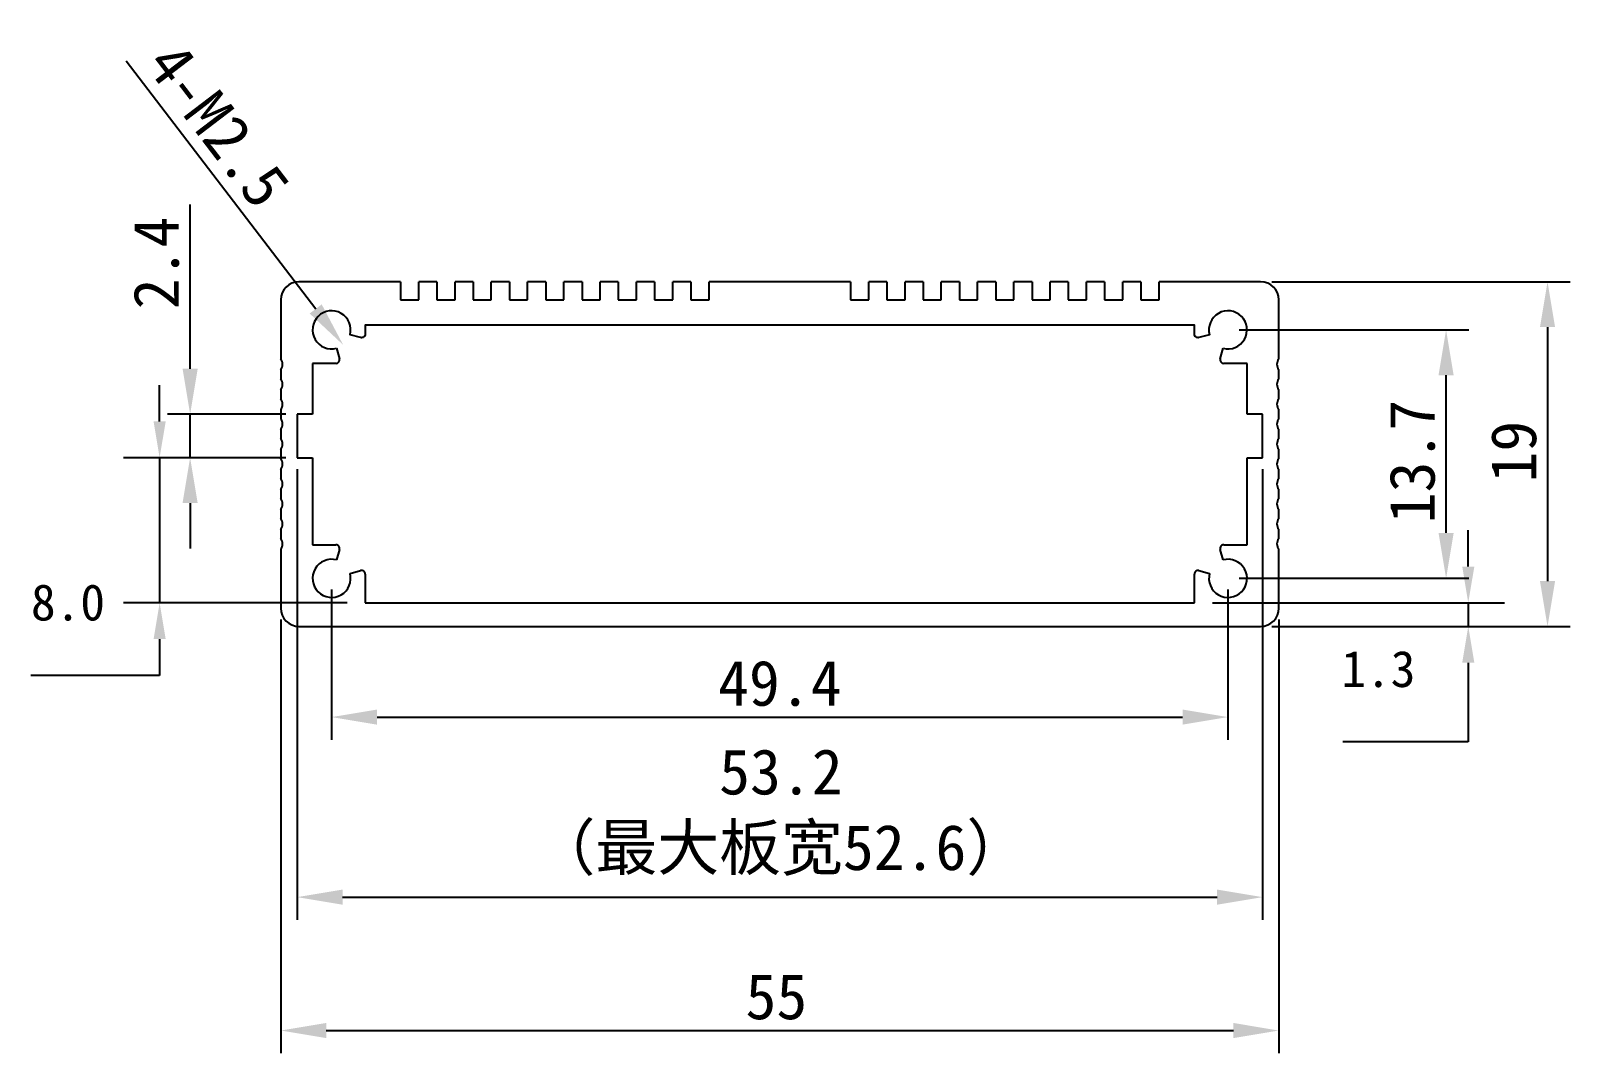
# Model space of a CAD drawing. Header units: millimetres. Extents: x 88 to 172.8, y 92.3 to 148.7.
import ezdxf

# ---------------------------------------------------------------- set-up
doc = ezdxf.new("R2010")
doc.units = ezdxf.units.MM
doc.header["$PDSIZE"] = -1
doc.layers.add('文字层', color=30, linetype='Continuous', lineweight=15)
doc.layers.add('细实线层', color=7, linetype='Continuous')
doc.styles.get("Standard").update_dxf_attribs({"font": 'simhei.ttf'})
doc.dimstyles.new('ISO-25', dxfattribs={"dimtxt": 2.5, "dimasz": 2.5, "dimexe": 1.25, "dimexo": 0.625, "dimtad": 1, "dimdec": 1, "dimdsep": 46, "dimtxsty": 'Standard', "dimcen": 2.5, "dimadec": 0, "dimazin": 0, "dimtfac": 1, "dimtdec": 1, "dimtmove": 0, "dimatfit": 3, "dimfxl": 1, "dimarcsym": 0})

# ---------------------------------------------------------------- blocks, each defined once
blk = doc.blocks.new('_D')
at = {"layer": 'Defpoints', "color": 0}
for p in [(104.587, 118.468), (153.987, 118.468), (153.987, 110.818)]:
    blk.add_point(p, dxfattribs=at)
at = {"layer": '细实线层', "color": 0, "lineweight": -2}
for p, q in [((104.587, 117.843), (104.587, 109.568)), ((153.987, 117.843), (153.987, 109.568)), ((107.087, 110.818), (151.487, 110.818))]:
    blk.add_line(p, q, dxfattribs=at)
at = {"layer": '细实线层', "color": 0}
for points in [[(107.087, 111.234), (107.087, 110.401), (104.587, 110.818)], [(151.487, 111.234), (151.487, 110.401), (153.987, 110.818)]]:
    blk.add_solid(points, dxfattribs=at)
at = {"layer": '细实线层', "color": 0, "lineweight": -3, "insert": (129.287, 113.943), "char_height": 2.5, "attachment_point": 2}
blk.add_mtext('49.4', dxfattribs=at)
blk = doc.blocks.new('_D_1')
at = {"layer": 'Defpoints', "color": 0}
for p in [(153.987, 132.168), (166.009, 132.168), (153.987, 118.468)]:
    blk.add_point(p, dxfattribs=at)
at = {"layer": '细实线层', "color": 0, "lineweight": -2}
for p, q in [((154.612, 132.168), (167.259, 132.168)), ((166.009, 120.968), (166.009, 129.668)), ((154.612, 118.468), (167.259, 118.468))]:
    blk.add_line(p, q, dxfattribs=at)
at = {"layer": '细实线层', "color": 0}
for points in [[(165.592, 129.668), (166.426, 129.668), (166.009, 132.168)], [(165.592, 120.968), (166.426, 120.968), (166.009, 118.468)]]:
    blk.add_solid(points, dxfattribs=at)
at = {"layer": '细实线层', "color": 0, "lineweight": -3, "insert": (162.884, 124.905), "char_height": 2.5, "attachment_point": 2, "rotation": 90}
blk.add_mtext('13.7', dxfattribs=at)
blk = doc.blocks.new('_D_2')
at = {"layer": 'Defpoints', "color": 0}
for p in [(103.95, 133.002), (105.224, 131.333)]:
    blk.add_point(p, dxfattribs=at)
at = {"layer": '细实线层', "color": 0, "lineweight": -2}
blk.add_line((93.262, 147.007), (103.707, 133.32), dxfattribs=at)
at = {"layer": '细实线层', "color": 0}
blk.add_solid([(104.038, 133.573), (103.376, 133.068), (105.224, 131.333)], dxfattribs=at)
at = {"layer": '细实线层', "color": 0, "lineweight": -3, "insert": (98.332, 143.455), "char_height": 2.5, "attachment_point": 5, "rotation": 307.34788}
blk.add_mtext('4-M2.5', dxfattribs=at)
blk = doc.blocks.new('_D_3')
at = {"layer": 'Defpoints', "color": 0}
for p in [(102.687, 125.118), (155.887, 125.118), (155.887, 100.891)]:
    blk.add_point(p, dxfattribs=at)
at = {"layer": '文字层', "color": 0, "lineweight": -2}
for p, q in [((102.687, 124.493), (102.687, 99.641)), ((155.887, 124.493), (155.887, 99.641)), ((105.187, 100.891), (153.387, 100.891))]:
    blk.add_line(p, q, dxfattribs=at)
at = {"layer": '文字层', "color": 0}
for points in [[(105.187, 101.307), (105.187, 100.474), (102.687, 100.891)], [(153.387, 101.307), (153.387, 100.474), (155.887, 100.891)]]:
    blk.add_solid(points, dxfattribs=at)
at = {"layer": '文字层', "color": 0, "lineweight": -3, "insert": (129.346, 109.053), "char_height": 2.5, "attachment_point": 2}
blk.add_mtext('53.2\\P（最大板宽52.6）', dxfattribs=at)
blk = doc.blocks.new('_D_4')
at = {"layer": 'Defpoints', "color": 0}
for p in [(101.787, 116.818), (156.787, 116.818), (156.787, 93.536)]:
    blk.add_point(p, dxfattribs=at)
at = {"layer": '细实线层', "color": 0, "lineweight": -2}
for p, q in [((101.787, 116.193), (101.787, 92.286)), ((156.787, 116.193), (156.787, 92.286)), ((104.287, 93.536), (154.287, 93.536))]:
    blk.add_line(p, q, dxfattribs=at)
at = {"layer": '细实线层', "color": 0}
for points in [[(104.287, 93.953), (104.287, 93.119), (101.787, 93.536)], [(154.287, 93.953), (154.287, 93.119), (156.787, 93.536)]]:
    blk.add_solid(points, dxfattribs=at)
at = {"layer": '细实线层', "color": 0, "lineweight": -3, "insert": (129.099, 96.661), "char_height": 2.5, "attachment_point": 2}
blk.add_mtext('55', dxfattribs=at)
blk = doc.blocks.new('_D_5')
at = {"layer": 'Defpoints', "color": 0}
for p in [(155.787, 134.818), (155.787, 115.818), (171.599, 115.818)]:
    blk.add_point(p, dxfattribs=at)
at = {"layer": '细实线层', "color": 0, "lineweight": -2}
for p, q in [((156.412, 134.818), (172.849, 134.818)), ((171.599, 132.318), (171.599, 118.318)), ((156.412, 115.818), (172.849, 115.818))]:
    blk.add_line(p, q, dxfattribs=at)
at = {"layer": '细实线层', "color": 0}
for points in [[(171.183, 132.318), (172.016, 132.318), (171.599, 134.818)], [(171.183, 118.318), (172.016, 118.318), (171.599, 115.818)]]:
    blk.add_solid(points, dxfattribs=at)
at = {"layer": '细实线层', "color": 0, "lineweight": -3, "insert": (168.474, 125.452), "char_height": 2.5, "attachment_point": 2, "rotation": 90}
blk.add_mtext('19', dxfattribs=at)
blk = doc.blocks.new('_D_8')
at = {"layer": 'Defpoints', "color": 0}
for p in [(96.787, 127.518), (102.687, 127.518), (102.687, 125.118)]:
    blk.add_point(p, dxfattribs=at)
at = {"layer": '细实线层', "color": 0, "lineweight": -2}
for p, q in [((96.787, 130.018), (96.787, 139.081)), ((102.062, 127.518), (95.537, 127.518)), ((96.787, 125.118), (96.787, 127.518)), ((102.062, 125.118), (95.537, 125.118)), ((96.787, 122.618), (96.787, 120.118))]:
    blk.add_line(p, q, dxfattribs=at)
at = {"layer": '细实线层', "color": 0}
for points in [[(96.37, 130.018), (97.203, 130.018), (96.787, 127.518)], [(96.37, 122.618), (97.203, 122.618), (96.787, 125.118)]]:
    blk.add_solid(points, dxfattribs=at)
at = {"layer": '细实线层', "color": 0, "lineweight": -3, "insert": (93.662, 135.851), "char_height": 2.5, "attachment_point": 2, "rotation": 90}
blk.add_mtext('2.4', dxfattribs=at)
blk = doc.blocks.new('*D11')
at = {"color": 0, "lineweight": -2}
for p, q in [((167.231, 119.118), (167.231, 121.118)), ((153.137, 117.118), (169.231, 117.118)), ((167.231, 117.118), (167.231, 115.818)), ((156.787, 115.818), (169.231, 115.818)), ((167.231, 113.818), (167.231, 109.459)), ((167.231, 109.459), (160.321, 109.459))]:
    blk.add_line(p, q, dxfattribs=at)
at = {"color": 0}
for points in [[(166.898, 119.118), (167.565, 119.118), (167.231, 117.118)], [(166.898, 113.818), (167.565, 113.818), (167.231, 115.818)]]:
    blk.add_solid(points, dxfattribs=at)
at = {"layer": 'Defpoints', "color": 0}
for p in [(152.137, 117.118), (155.787, 115.818), (167.231, 115.818)]:
    blk.add_point(p, dxfattribs=at)
at = {"color": 0, "insert": (162.276, 113.459), "char_height": 2, "attachment_point": 5}
blk.add_mtext('1.3', dxfattribs=at)
blk = doc.blocks.new('*D12')
at = {"color": 0, "lineweight": -2}
for p, q in [((95.106, 127.118), (95.106, 129.118)), ((101.687, 125.118), (93.106, 125.118)), ((95.106, 125.118), (95.106, 117.118)), ((105.437, 117.118), (93.106, 117.118)), ((95.106, 115.118), (95.106, 113.118)), ((95.106, 113.118), (88.005, 113.118))]:
    blk.add_line(p, q, dxfattribs=at)
at = {"color": 0}
for points in [[(94.773, 127.118), (95.44, 127.118), (95.106, 125.118)], [(94.773, 115.118), (95.44, 115.118), (95.106, 117.118)]]:
    blk.add_solid(points, dxfattribs=at)
at = {"layer": 'Defpoints', "color": 0}
for p in [(102.687, 125.118), (95.106, 117.118), (106.437, 117.118)]:
    blk.add_point(p, dxfattribs=at)
at = {"color": 0, "insert": (90.056, 117.129), "char_height": 2, "attachment_point": 5}
blk.add_mtext('8.0', dxfattribs=at)

msp = doc.modelspace()

# ---------------------------------------------------------------- linework, layer by layer
at = {"color": 7, "linetype": 'Continuous', "lineweight": -3}
for p, q in [((108.387, 134.818), (102.787, 134.818)), ((108.387, 134.818), (108.387, 133.818)), ((109.387, 133.818), (109.387, 134.818)), ((110.387, 134.818), (109.387, 134.818)), ((110.387, 134.818), (110.387, 133.818)), ((111.387, 133.818), (111.387, 134.818)), ((112.387, 134.818), (111.387, 134.818)), ((112.387, 134.818), (112.387, 133.818)), ((113.387, 133.818), (113.387, 134.818)), ((114.387, 134.818), (113.387, 134.818)), ((114.387, 134.818), (114.387, 133.818)), ((115.387, 133.818), (115.387, 134.818)), ((116.387, 134.818), (115.387, 134.818)), ((116.387, 134.818), (116.387, 133.818)), ((117.387, 133.818), (117.387, 134.818)), ((118.387, 134.818), (117.387, 134.818)), ((118.387, 134.818), (118.387, 133.818)), ((119.387, 133.818), (119.387, 134.818)), ((120.387, 134.818), (119.387, 134.818)), ((120.387, 134.818), (120.387, 133.818)), ((121.387, 133.818), (121.387, 134.818)), ((122.387, 134.818), (121.387, 134.818)), ((122.387, 134.818), (122.387, 133.818)), ((123.387, 133.818), (123.387, 134.818)), ((124.387, 134.818), (123.387, 134.818)), ((124.387, 134.818), (124.387, 133.818)), ((125.387, 133.818), (125.387, 134.818)), ((133.187, 134.818), (125.387, 134.818)), ((133.187, 134.818), (133.187, 133.818)), ((134.187, 133.818), (134.187, 134.818)), ((135.187, 134.818), (134.187, 134.818)), ((135.187, 134.818), (135.187, 133.818)), ((136.187, 133.818), (136.187, 134.818)), ((137.187, 134.818), (136.187, 134.818)), ((137.187, 134.818), (137.187, 133.818)), ((138.187, 133.818), (138.187, 134.818)), ((139.187, 134.818), (138.187, 134.818)), ((139.187, 134.818), (139.187, 133.818)), ((140.187, 133.818), (140.187, 134.818)), ((141.187, 134.818), (140.187, 134.818)), ((141.187, 134.818), (141.187, 133.818)), ((142.187, 133.818), (142.187, 134.818)), ((143.187, 134.818), (142.187, 134.818)), ((143.187, 134.818), (143.187, 133.818)), ((144.187, 133.818), (144.187, 134.818)), ((145.187, 134.818), (144.187, 134.818)), ((145.187, 134.818), (145.187, 133.818)), ((146.187, 133.818), (146.187, 134.818)), ((147.187, 134.818), (146.187, 134.818)), ((147.187, 134.818), (147.187, 133.818)), ((148.187, 133.818), (148.187, 134.818)), ((149.187, 134.818), (148.187, 134.818)), ((149.187, 134.818), (149.187, 133.818)), ((150.187, 133.818), (150.187, 134.818)), ((155.787, 134.818), (150.187, 134.818)), ((101.787, 133.818), (101.787, 130.568)), ((108.387, 133.818), (109.387, 133.818)), ((110.387, 133.818), (111.387, 133.818)), ((112.387, 133.818), (113.387, 133.818)), ((114.387, 133.818), (115.387, 133.818)), ((116.387, 133.818), (117.387, 133.818)), ((118.387, 133.818), (119.387, 133.818)), ((120.387, 133.818), (121.387, 133.818)), ((122.387, 133.818), (123.387, 133.818)), ((124.387, 133.818), (125.387, 133.818)), ((133.187, 133.818), (134.187, 133.818)), ((135.187, 133.818), (136.187, 133.818)), ((137.187, 133.818), (138.187, 133.818)), ((139.187, 133.818), (140.187, 133.818)), ((141.187, 133.818), (142.187, 133.818)), ((143.187, 133.818), (144.187, 133.818)), ((145.187, 133.818), (146.187, 133.818)), ((147.187, 133.818), (148.187, 133.818)), ((149.187, 133.818), (150.187, 133.818)), ((156.787, 130.568), (156.787, 133.818)), ((104.858, 131.154), (105.015, 130.57)), ((153.558, 130.57), (153.715, 131.154)), ((101.787, 129.968), (101.787, 129.468)), ((104.822, 130.318), (103.537, 130.318)), ((103.537, 130.318), (103.537, 127.518)), ((155.037, 130.318), (153.751, 130.318)), ((155.037, 127.518), (155.037, 130.318)), ((156.787, 129.468), (156.787, 129.968)), ((101.787, 128.868), (101.787, 128.368)), ((156.787, 128.368), (156.787, 128.868)), ((101.787, 127.768), (101.787, 127.268)), ((103.537, 127.518), (102.687, 127.518)), ((102.687, 127.518), (102.687, 125.118)), ((155.887, 127.518), (155.037, 127.518)), ((155.887, 125.118), (155.887, 127.518)), ((156.787, 127.268), (156.787, 127.768)), ((101.787, 126.668), (101.787, 126.168)), ((156.787, 126.168), (156.787, 126.668)), ((101.787, 125.568), (101.787, 125.068)), ((102.687, 125.118), (103.537, 125.118)), ((103.537, 125.118), (103.537, 120.318)), ((155.037, 120.318), (155.037, 125.118)), ((155.037, 125.118), (155.887, 125.118)), ((156.787, 125.068), (156.787, 125.568)), ((101.787, 124.468), (101.787, 123.968)), ((156.787, 123.968), (156.787, 124.468)), ((101.787, 123.368), (101.787, 122.868)), ((156.787, 122.868), (156.787, 123.368)), ((101.787, 122.268), (101.787, 121.768)), ((156.787, 121.768), (156.787, 122.268)), ((101.787, 121.168), (101.787, 120.668)), ((156.787, 120.668), (156.787, 121.168)), ((101.787, 120.068), (101.787, 116.818)), ((103.537, 120.318), (104.822, 120.318)), ((105.015, 120.066), (104.858, 119.482)), ((153.715, 119.482), (153.558, 120.066)), ((153.751, 120.318), (155.037, 120.318)), ((156.787, 116.818), (156.787, 120.068)), ((105.601, 118.74), (106.185, 118.896)), ((152.388, 118.896), (152.972, 118.74)), ((106.437, 118.703), (106.437, 117.118)), ((152.137, 117.118), (152.137, 118.703)), ((106.437, 117.118), (152.137, 117.118)), ((102.787, 115.818), (155.787, 115.818))]:
    msp.add_line(p, q, dxfattribs=at)
at = {"lineweight": -3}
msp.add_lwpolyline([(153.715, 131.154, 3.732052), (152.972, 131.896), (152.388, 131.74, -0.493145), (152.137, 131.933), (152.137, 132.418), (106.437, 132.418), (106.437, 131.933, -0.493145), (106.185, 131.74), (105.601, 131.896, 3.732052), (104.858, 131.154)], format="xyb", dxfattribs=at)
at = {"color": 7, "linetype": 'Continuous', "lineweight": -3}
for centre, radius, start, end in [((102.787, 133.818), 1, 90, 180), ((155.787, 133.818), 1, 0, 90), ((101.387, 130.268), 0.5, 323.1301, 36.8699), ((104.822, 130.518), 0.2, 270, 15), ((153.751, 130.518), 0.2, 165, 270), ((157.187, 130.268), 0.5, 143.1301, 216.8699), ((101.387, 129.168), 0.5, 323.1301, 36.8699), ((157.187, 129.168), 0.5, 143.1301, 216.8699), ((101.387, 128.068), 0.5, 323.1301, 36.8699), ((157.187, 128.068), 0.5, 143.1301, 216.8699), ((101.387, 126.968), 0.5, 323.1301, 36.8699), ((157.187, 126.968), 0.5, 143.1301, 216.8699), ((101.387, 125.868), 0.5, 323.1301, 36.8699), ((157.187, 125.868), 0.5, 143.1301, 216.8699), ((101.387, 124.768), 0.5, 323.1301, 36.8699), ((157.187, 124.768), 0.5, 143.1301, 216.8699), ((101.387, 123.668), 0.5, 323.1301, 36.8699), ((157.187, 123.668), 0.5, 143.1301, 216.8699), ((101.387, 122.568), 0.5, 323.1301, 36.8699), ((157.187, 122.568), 0.5, 143.1301, 216.8699), ((101.387, 121.468), 0.5, 323.1301, 36.8699), ((157.187, 121.468), 0.5, 143.1301, 216.8699), ((101.387, 120.368), 0.5, 323.1301, 36.8699), ((157.187, 120.368), 0.5, 143.1301, 216.8699), ((104.822, 120.118), 0.2, 345, 90), ((153.751, 120.118), 0.2, 90, 195), ((104.587, 118.468), 1.05, 75, 15), ((106.237, 118.703), 0.2, 0, 105), ((152.337, 118.703), 0.2, 75, 180), ((153.987, 118.468), 1.05, 165, 105), ((102.787, 116.818), 1, 180, 270), ((155.787, 116.818), 1, 270, 0)]:
    msp.add_arc(centre, radius, start, end, dxfattribs=at)

# ---------------------------------------------------------------- dimensions: what is measured, and where the dimension line sits
for base, p1, p2, picture, middle in [((95.106, 117.118), (102.687, 125.118), (106.437, 117.118), '*D12', (90.056, 113.118)), ((167.231, 115.818), (152.137, 117.118), (155.787, 115.818), '*D11', (162.276, 109.459))]:
    dim = msp.add_linear_dim(base=base, p1=p1, p2=p2, angle=90, dimstyle='ISO-25', override={"dimtxt": 2, "dimasz": 2, "dimexe": 2, "dimexo": 1, "dimgap": 3, "dimtih": 1, "dimtoh": 1, "dimzin": 0, "dimadec": 1, "dimtzin": 0})
    dim.commit()
    dim.dimension.update_dxf_attribs({"geometry": picture, "text_midpoint": middle, "dimtype": 160})
at = {"layer": '文字层', "lineweight": -3}
dim = msp.add_linear_dim(base=(155.887, 100.891), p1=(102.687, 125.118), p2=(155.887, 125.118), text='<>\\P（最大板宽52.6）', dimstyle='ISO-25', dxfattribs=at)
dim.commit()
dim.dimension.update_dxf_attribs({"geometry": '_D_3', "text_midpoint": (129.346, 100.891), "dimtype": 160})
at = {"layer": '细实线层', "lineweight": -3}
dim = msp.add_diameter_dim_2p(p1=(103.95, 133.002), p2=(105.224, 131.333), text='4-M2.5', dimstyle='ISO-25', dxfattribs=at)
dim.commit()
dim.dimension.update_dxf_attribs({"geometry": '_D_2', "text_midpoint": (96.841, 142.318), "dimtype": 163})
for base, p1, p2, picture, middle in [((96.787, 127.518), (102.687, 125.118), (102.687, 127.518), '_D_8', (96.787, 135.851)), ((171.599, 115.818), (155.787, 134.818), (155.787, 115.818), '_D_5', (171.599, 125.452)), ((166.009, 132.168), (153.987, 118.468), (153.987, 132.168), '_D_1', (166.009, 124.905))]:
    dim = msp.add_linear_dim(base=base, p1=p1, p2=p2, angle=90, dimstyle='ISO-25', dxfattribs=at)
    dim.commit()
    dim.dimension.update_dxf_attribs({"geometry": picture, "text_midpoint": middle, "dimtype": 160})
for base, p1, p2, picture, middle in [((153.987, 110.818), (104.587, 118.468), (153.987, 118.468), '_D', (129.287, 110.818)), ((156.787, 93.536), (101.787, 116.818), (156.787, 116.818), '_D_4', (129.099, 93.536))]:
    dim = msp.add_linear_dim(base=base, p1=p1, p2=p2, dimstyle='ISO-25', dxfattribs=at)
    dim.commit()
    dim.dimension.update_dxf_attribs({"geometry": picture, "text_midpoint": middle, "dimtype": 160})

doc.saveas('drawing.dxf')
